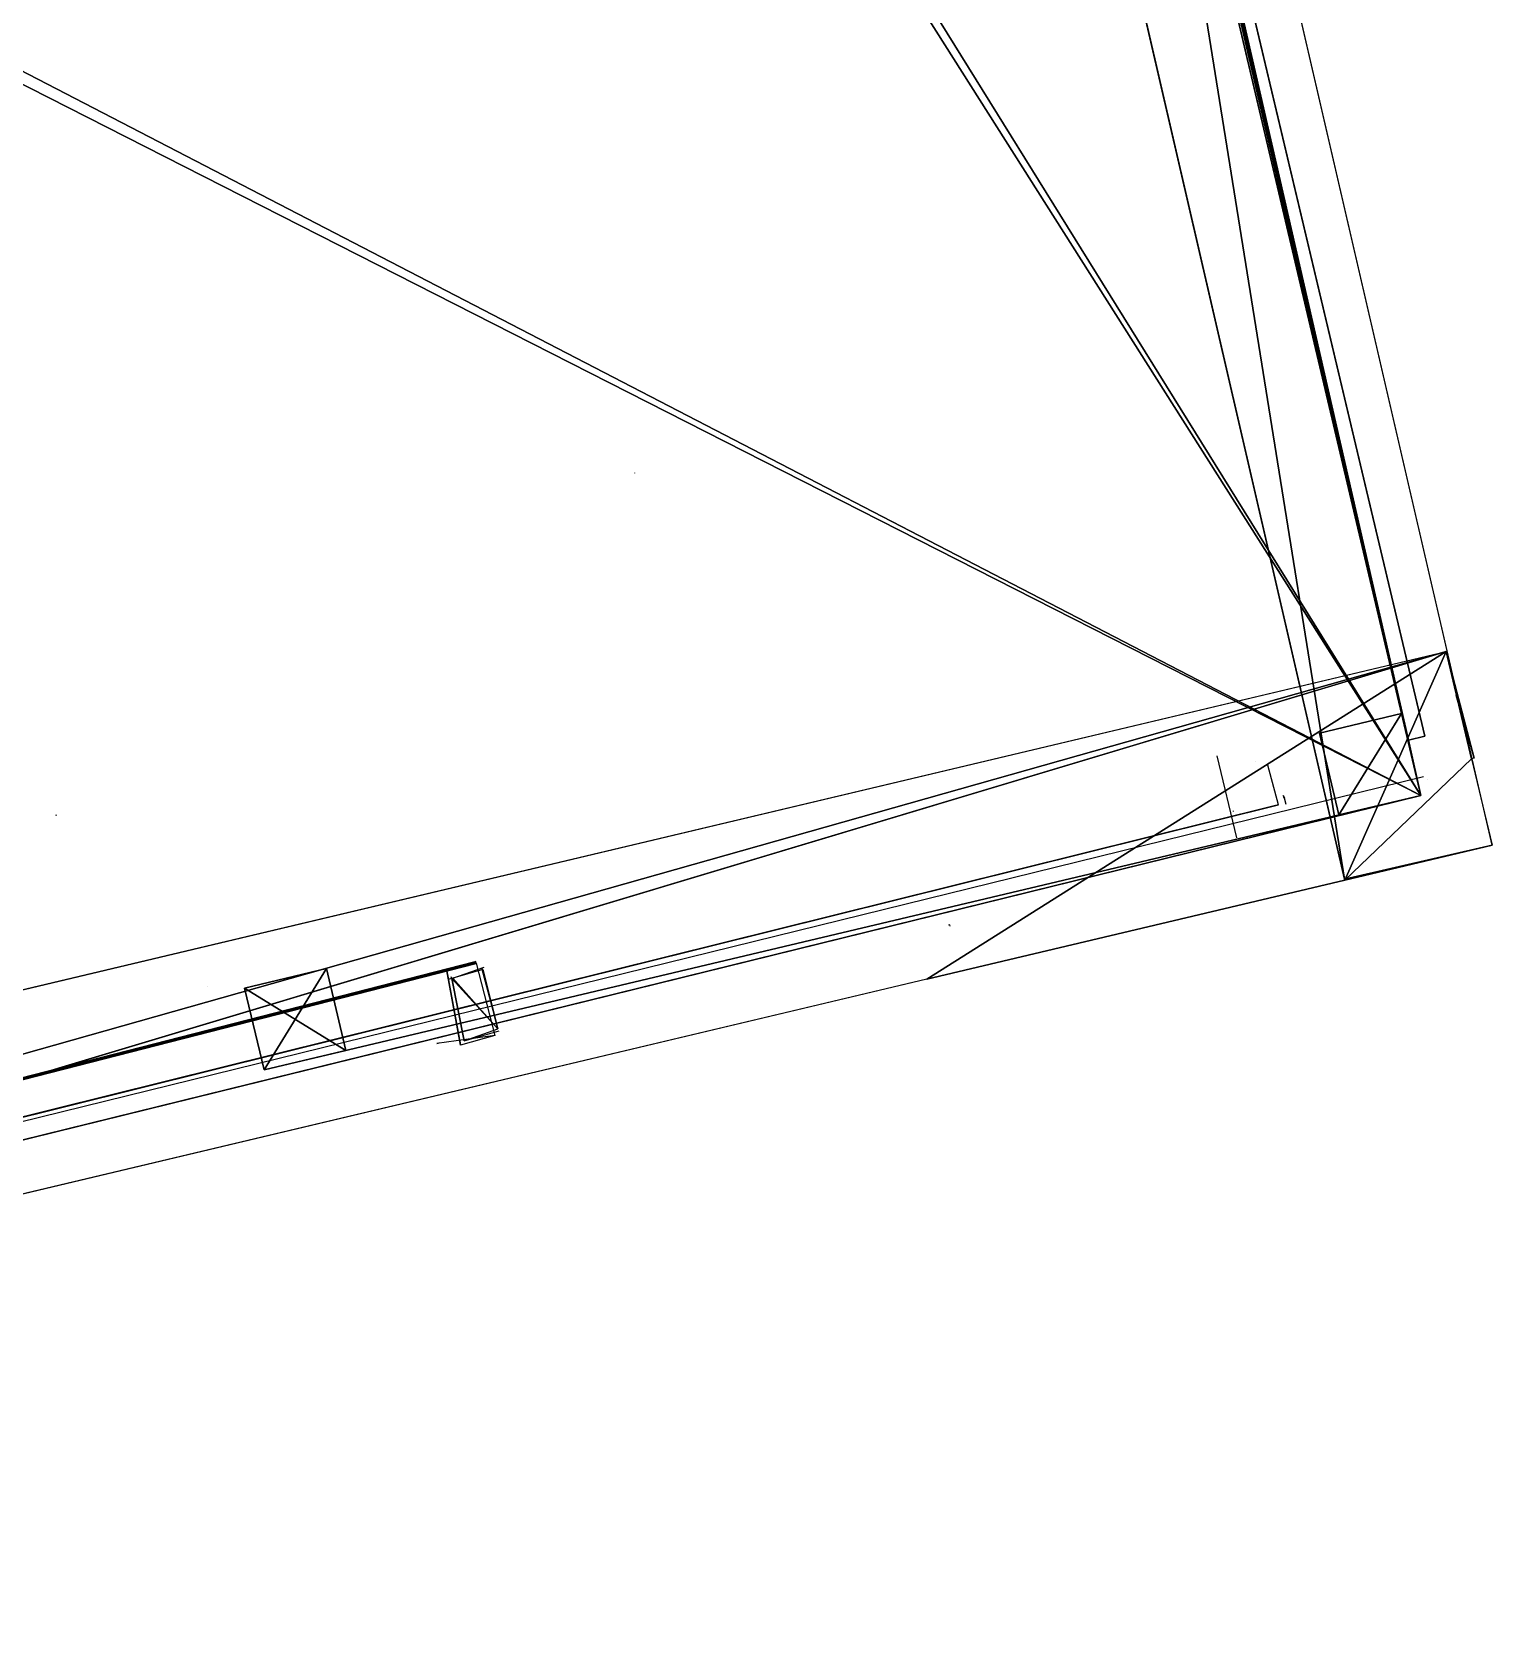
# Model space of a CAD drawing. Extents: x -324 to 583, y -546 to 160.
# Drawn here: x 394.4 to 523.9, y -516.1 to -374.5 of the extents above; entities that cross this region are included whole.
import ezdxf

# ---------------------------------------------------------------- set-up
doc = ezdxf.new("R2010")
doc.units = 0
doc.header["$MEASUREMENT"] = 0
doc.layers.get('0').update_dxf_attribs({"color": 13, "linetype": 'CONTINUOUS'})

# ---------------------------------------------------------------- blocks, each defined once
blk = doc.blocks.new('POST')
at = {"color": 17}
for p, q in [((0.37, 31.72), (0.37, 24.25)), ((7.84, 31.72), (0.37, 31.72)), ((0.37, 31.72, 122.9), (0.37, 24.25, 122.9)), ((7.84, 31.72, 122.9), (0.37, 31.72, 122.9)), ((7.84, 31.72), (0.37, 31.72)), ((0.37, 31.72), (0.37, 31.72, 122.9)), ((7.84, 31.72, 122.9), (0.37, 31.72, 122.9)), ((0.37, 31.72), (0.37, 24.25)), ((0.37, 31.72, 122.9), (0.37, 24.25, 122.9)), ((0.37, 31.72), (0.37, 31.72, 122.9)), ((7.84, 31.72), (7.84, 24.25)), ((7.84, 31.72, 122.9), (7.84, 24.25, 122.9)), ((7.84, 31.72), (7.84, 24.25)), ((7.84, 31.72), (7.84, 31.72, 122.9)), ((7.84, 31.72, 122.9), (7.84, 24.25, 122.9)), ((7.84, 31.72), (7.84, 31.72, 122.9)), ((0.37, 24.25), (7.84, 24.25)), ((0.37, 24.25, 122.9), (7.84, 24.25, 122.9)), ((0.37, 24.25), (7.84, 24.25)), ((0.37, 24.25, 122.9), (7.84, 24.25, 122.9)), ((0.37, 24.25), (0.37, 24.25, 122.9)), ((0.37, 24.25), (0.37, 24.25, 122.9)), ((7.84, 24.25), (7.84, 24.25, 122.9)), ((7.84, 24.25), (7.84, 24.25, 122.9))]:
    blk.add_line(p, q, dxfattribs=at)
mesh = blk.add_polyface(dxfattribs=at)
corners = [(7.84, 31.72), (0.37, 24.25), (0.37, 31.72), (7.84, 24.25)]
mesh.append_faces([[corners[k] for k in face] for face in [(0, 1, 2), (1, 0, 3)]], dxfattribs={"vtx0": -1, "color": 17})
mesh = blk.add_polyface(dxfattribs=at)
corners = [(7.84, 24.25, 122.9), (0.37, 31.72, 122.9), (0.37, 24.25, 122.9), (7.84, 31.72, 122.9)]
mesh.append_faces([[corners[k] for k in face] for face in [(0, 1, 2), (1, 0, 3)]], dxfattribs={"vtx0": -1, "color": 17})
mesh = blk.add_polyface(dxfattribs=at)
corners = [(0.37, 31.72, 122.9), (7.84, 31.72), (0.37, 31.72), (7.84, 31.72, 122.9)]
mesh.append_faces([[corners[k] for k in face] for face in [(0, 1, 2), (1, 0, 3)]], dxfattribs={"vtx0": -1, "color": 17})
mesh = blk.add_polyface(dxfattribs=at)
corners = [(0.37, 31.72, 122.9), (0.37, 24.25), (0.37, 24.25, 122.9), (0.37, 31.72)]
mesh.append_faces([[corners[k] for k in face] for face in [(0, 1, 2), (1, 0, 3)]], dxfattribs={"vtx0": -1, "color": 17})
mesh = blk.add_polyface(dxfattribs=at)
corners = [(7.84, 31.72), (7.84, 24.25, 122.9), (7.84, 24.25), (7.84, 31.72, 122.9)]
mesh.append_faces([[corners[k] for k in face] for face in [(0, 1, 2), (1, 0, 3)]], dxfattribs={"vtx0": -1, "color": 17})
mesh = blk.add_polyface(dxfattribs=at)
corners = [(7.84, 24.25, 122.9), (0.37, 24.25), (7.84, 24.25), (0.37, 24.25, 122.9)]
mesh.append_faces([[corners[k] for k in face] for face in [(0, 1, 2), (1, 0, 3)]], dxfattribs={"vtx0": -1, "color": 17})

msp = doc.modelspace()

# ---------------------------------------------------------------- linework, layer by layer
at = {"color": 0}
for p, q in [((516.49, -437.27, -1.51), (473.35, -249.04, -1.51)), ((473.35, -249.04, -1.51), (517.96, -436.92, -1.51)), ((516.49, -437.27, -1.51), (473.35, -249.04, -1.51)), ((473.35, -249.04, 7.06), (517.61, -442.17, 7.06)), ((516.49, -437.27, -1.51), (473.35, -249.04, -1.51)), ((523.91, -446.56, 42.37), (479.65, -255.3, 43.41)), ((473.87, -256.59, 43.44), (517.61, -442.17, 43.44)), ((510.83, -449.59, 42.36), (466.57, -258.32, 43.41)), ((447.88, -413.57, 3.94), (447.89, -413.56, 4.23)), ((227.07, -498.93, 41.67), (519.84, -429.41, 42.37)), ((519.84, -429.41, 42.37), (231.14, -516.08, 41.67)), ((519.84, -429.41, 42.37), (231.14, -516.08, 41.67)), ((519.84, -429.41, 42.37), (473.79, -458.46, 42.34)), ((519.84, -429.41, 42.37), (473.79, -458.46, 42.34)), ((519.84, -429.41, 42.37), (522.1, -438.93, 42.37)), ((522.32, -438.87, 42.37), (519.84, -429.41, 42.37)), ((519.84, -429.41, 42.37), (522.1, -438.93, 42.37)), ((522.32, -438.87, 42.37), (520.74, -433.31, 42.36)), ((517.61, -442.17, -79.97), (515.89, -434.9, -79.97)), ((517.61, -442.17, 38.05), (515.89, -434.9, 38.05)), ((517.61, -442.17, 38.05), (515.89, -434.9, 38.05)), ((517.61, -442.17, -79.97), (515.89, -434.9, -79.97)), ((517.96, -436.92, -1.51), (516.49, -437.27, -1.51)), ((517.61, -442.17, -1.51), (516.49, -437.27, -1.51)), ((517.61, -442.17, -1.51), (516.49, -437.27, -1.51)), ((522.32, -438.87, 42.37), (522.1, -438.93, 42.37)), ((522.1, -438.93, 42.37), (523.91, -446.56, 42.37)), ((502.97, -439.12, 2.53), (502.97, -439.12, 2.53)), ((504.97, -442.98, 38.21), (504.04, -439.48, 38.21)), ((516.98, -439.59, 2.82), (517.12, -440.2, 2.59)), ((517.84, -440.49, 8.11), (517.84, -440.49, -7.84)), ((518.23, -440.75, -47.57), (518.23, -440.75, -47.21)), ((517.61, -442.17, -1.51), (234.06, -512.01, -1.51)), ((234.06, -512.01, 8.57), (517.61, -442.17, 8.57)), ((517.61, -442.17, -1.51), (234.06, -512.01, -1.51)), ((504.6, -443.09, 41.67), (235.03, -510.12, 41.67)), ((504.6, -443.09, 41.67), (235.03, -510.12, 41.67)), ((504.97, -442.98, 38.21), (235.11, -510.08, 38.21)), ((504.6, -443.09, 41.67), (235.11, -510.08, 38.21)), ((504.6, -443.09, 41.67), (235.11, -510.08, 38.21)), ((415.01, -466.5, 38.05), (517.61, -442.17, 38.05)), ((517.61, -442.17, 41.91), (415.01, -466.5, 41.91)), ((504.6, -443.09, 41.67), (504.97, -442.98, 38.21)), ((505.4, -442.17, 42.47), (505.5, -442.36, 42.77)), ((505.4, -442.17, 42.47), (505.46, -442.37, 42.47)), ((505.46, -442.37, 42.47), (505.5, -442.36, 42.77)), ((505.46, -442.37, 42.47), (505.5, -442.36, 42.77)), ((505.46, -442.37, 42.47), (505.47, -442.38, 42.47)), ((505.5, -442.36, 42.77), (505.47, -442.38, 42.47)), ((505.47, -442.38, 42.47), (505.63, -442.94, 42.47)), ((517.61, -442.17, -1.51), (510.34, -443.89, -1.51)), ((517.61, -442.17, -1.51), (510.34, -443.89, -1.51)), ((517.61, -442.17, 41.91), (517.61, -442.17, 38.05)), ((517.61, -442.17, 42.93), (517.61, -442.17, 41.91)), ((517.61, -442.17, 8.57), (517.61, -442.17, 7.06)), ((517.61, -442.17, 7.06), (517.61, -442.17, -1.51)), ((517.61, -442.17, 7.06), (517.61, -442.17, -1.51)), ((517.61, -442.17, 7.06), (517.61, -442.17, -1.51)), ((517.61, -442.17, 8.57), (517.61, -442.17, 7.06)), ((517.61, -442.17, 41.91), (517.61, -442.17, 38.05)), ((517.61, -442.17, 42.93), (517.61, -442.17, 41.91)), ((517.61, -442.17, 8.57), (517.61, -442.17, 7.06)), ((517.61, -442.17, 7.06), (517.61, -442.17, -1.51)), ((517.61, -442.17, 41.91), (517.61, -442.17, 38.05)), ((517.61, -442.17, 43.44), (517.61, -442.17, 42.93)), ((517.61, -442.17, 42.93), (517.61, -442.17, 41.91)), ((517.61, -442.17, 41.91), (517.61, -442.17, 38.05)), ((396.55, -443.9, 9.41), (396.62, -443.88, 9.41)), ((396.55, -443.9, 2.12), (396.55, -443.9, 2.08)), ((500.94, -443.52, 7.87), (500.95, -443.6, 7.87)), ((510.83, -449.59, 42.36), (523.91, -446.56, 42.37)), ((510.83, -449.59, 42.36), (523.91, -446.56, 42.37)), ((510.85, -449.66, 42.36), (523.91, -446.56, 42.37)), ((510.85, -449.66, 42.36), (523.91, -446.56, 42.37)), ((473.79, -458.46, 42.34), (510.85, -449.66, 42.36)), ((510.85, -449.66, 42.36), (510.83, -449.59, 42.36)), ((475.83, -453.64, 41.02), (475.72, -453.67, 41.02)), ((475.86, -453.74, 40.99), (475.83, -453.64, 41.02)), ((426.56, -458.75, 38.37), (433.7, -456.92, 38.34)), ((433.7, -456.92, 38.34), (426.56, -458.75, 38.37)), ((426.56, -458.75, 38.37), (433.7, -456.92, 38.34)), ((433.7, -456.92, 38.34), (426.56, -458.75, 38.37)), ((433.7, -456.92, 38.34), (426.56, -458.75, 38.37)), ((433.7, -456.92, 38.35), (426.56, -458.75, 38.37)), ((433.7, -456.92, 38.34), (426.56, -458.75, 38.37)), ((433.7, -456.92, 38.35), (426.56, -458.75, 38.37)), ((433.7, -456.92, 38.35), (426.56, -458.75, 38.37)), ((433.7, -456.92, 38.35), (426.56, -458.75, 38.37)), ((433.7, -456.92, 38.35), (426.56, -458.75, 38.37)), ((433.7, -456.92, 38.35), (426.56, -458.75, 38.37)), ((433.7, -456.92, 38.35), (426.56, -458.75, 38.37)), ((432.89, -457.17, 39.41), (431.18, -457.61, 39.42)), ((433.77, -457.06, 41.83), (431.21, -457.71, 41.84)), ((431.65, -458.38, 41.91), (434.54, -457.4, 41.91)), ((433.8, -456.94, 39.41), (432.89, -457.17, 39.41)), ((433.77, -457.06, 41.83), (432.89, -457.17, 39.41)), ((433.77, -457.06, 41.83), (432.89, -457.17, 39.41)), ((433.79, -456.9, 38.34), (433.7, -456.92, 38.34)), ((433.7, -456.92, 38.34), (433.79, -456.9, 38.34)), ((433.79, -456.9, 38.34), (433.7, -456.92, 38.34)), ((433.79, -456.9, 38.35), (433.7, -456.92, 38.34)), ((433.79, -456.9, 38.35), (433.7, -456.92, 38.35)), ((433.79, -456.9, 38.35), (433.7, -456.92, 38.35)), ((433.79, -456.9, 38.35), (433.7, -456.92, 38.35)), ((433.79, -456.91, 38.59), (433.7, -456.92, 38.35)), ((433.79, -456.91, 38.59), (433.7, -456.92, 38.35)), ((433.7, -456.92, 38.34), (433.7, -456.92, 38.34)), ((433.7, -456.92, 38.34), (433.7, -456.92, 38.34)), ((433.7, -456.92, 38.35), (433.7, -456.92, 38.34)), ((433.7, -456.92, 38.35), (433.7, -456.92, 38.34)), ((433.7, -456.92, 38.35), (433.7, -456.92, 38.35)), ((433.7, -456.92, 38.35), (433.7, -456.92, 38.35)), ((433.83, -457.04, 41.83), (433.77, -457.06, 41.83)), ((433.83, -457.04, 41.83), (433.77, -457.06, 41.83)), ((433.83, -457.04, 41.83), (433.77, -457.06, 41.83)), ((433.83, -457.05, 41.99), (433.77, -457.06, 41.83)), ((433.83, -457.05, 41.99), (433.77, -457.06, 41.83)), ((433.79, -456.9, 38.34), (433.79, -456.9, 38.34)), ((433.79, -456.9, 38.35), (433.79, -456.9, 38.34)), ((433.79, -456.9, 38.35), (433.79, -456.9, 38.35)), ((433.79, -456.91, 38.59), (433.79, -456.9, 38.35)), ((433.8, -456.94, 39.41), (433.79, -456.91, 38.59)), ((433.83, -457.04, 41.83), (433.8, -456.94, 39.41)), ((433.83, -457.04, 41.83), (433.8, -456.94, 39.41)), ((433.83, -457.04, 41.83), (435.47, -463.44, 41.56)), ((433.83, -457.05, 41.99), (433.83, -457.04, 41.83)), ((473.79, -458.46, 42.34), (231.14, -516.08, 41.67)), ((426.85, -458.78, 42.09), (426.56, -458.75, 38.37)), ((431.18, -457.61, 39.42), (431.21, -457.71, 41.84)), ((431.21, -457.71, 41.84), (432.43, -464.29, 41.57)), ((432.43, -464.31, 41.91), (431.21, -457.71, 41.84)), ((431.64, -458.38, 41.91), (431.33, -458.47, 41.92)), ((431.65, -458.38, 41.91), (431.61, -458.24, 38.56)), ((431.65, -458.38, 41.91), (431.64, -458.38, 41.91)), ((431.65, -458.39, 42.21), (431.64, -458.38, 41.91)), ((431.76, -458.35, 41.91), (431.65, -458.39, 42.21)), ((431.76, -458.35, 41.91), (431.65, -458.38, 41.91)), ((431.76, -458.35, 41.91), (431.65, -458.38, 41.91)), ((431.65, -458.38, 41.91), (431.65, -458.39, 42.05)), ((431.65, -458.38, 41.91), (431.65, -458.39, 42.05)), ((432.75, -463.91, 41.82), (431.65, -458.38, 41.91)), ((432.75, -463.91, 41.82), (431.65, -458.38, 41.91)), ((431.65, -458.38, 41.91), (431.65, -458.39, 42.05)), ((431.65, -458.39, 42.05), (431.65, -458.39, 42.21)), ((431.65, -458.39, 42.05), (431.65, -458.39, 42.21)), ((434.4, -457.6, 41.91), (431.76, -458.35, 41.91)), ((434.3, -457.46, 41.9), (435.75, -462.87, 41.68)), ((434.4, -457.6, 41.91), (435.75, -462.87, 41.68)), ((409.96, -459.13, 1.16), (409.96, -459.13, 1.16)), ((432.75, -463.91, 41.82), (435.75, -462.87, 41.68)), ((432.75, -463.91, 41.82), (435.85, -463.03, 41.81)), ((435.47, -463.44, 41.56), (430.32, -464.16, 41.56)), ((430.32, -464.16, -80.99), (430.44, -464.13, -80.99)), ((430.44, -464.13, -48.94), (430.32, -464.16, -48.93)), ((430.44, -464.13, -81.24), (430.44, -464.13, -80.99)), ((435.47, -463.44, 41.56), (432.43, -464.31, 41.91)), ((432.43, -464.29, 41.57), (432.43, -464.31, 41.91)), ((415.01, -466.5, 41.91), (415.01, -466.5, 38.05))]:
    msp.add_line(p, q, dxfattribs=at)
at = {"color": 17}
for p, q in [((517.61, -442.17, 38.05), (472.15, -249.32, 38.05)), ((515.89, -434.9, -79.97), (508.62, -436.63, -79.97)), ((515.89, -434.9, -79.97), (508.62, -436.63, -79.97)), ((515.89, -434.9, 42.93), (508.62, -436.63, 42.93)), ((515.89, -434.9, 42.93), (508.62, -436.63, 42.93)), ((515.89, -434.9, 38.05), (515.89, -434.9, 42.93)), ((515.89, -434.9, -79.97), (515.89, -434.9, 38.05)), ((515.89, -434.9, 38.05), (515.89, -434.9, 42.93)), ((517.61, -442.17, 42.93), (515.89, -434.9, 42.93)), ((517.61, -442.17, 42.93), (515.89, -434.9, 42.93)), ((515.89, -434.9, -79.97), (515.89, -434.9, 38.05)), ((508.62, -436.63, -79.97), (510.34, -443.89, -79.97)), ((508.62, -436.63, -79.97), (510.34, -443.89, -79.97)), ((508.62, -436.63, 42.93), (510.34, -443.89, 42.93)), ((508.62, -436.63, -79.97), (508.62, -436.63, 42.93)), ((508.62, -436.63, -79.97), (508.62, -436.63, 42.93)), ((508.62, -436.63, 42.93), (510.34, -443.89, 42.93)), ((499.52, -438.64, 43.38), (501.24, -445.91, 43.38)), ((235.2, -509.99, 8.11), (517.84, -440.49, 8.11)), ((246.97, -507.14, 41.67), (504.6, -443.09, 41.67)), ((517.61, -442.17, -79.97), (510.34, -443.89, -79.97)), ((517.61, -442.17, -79.97), (510.34, -443.89, -79.97)), ((517.61, -442.17, 42.93), (510.34, -443.89, 42.93)), ((517.61, -442.17, 42.93), (510.34, -443.89, 42.93)), ((517.61, -442.17, -79.97), (517.61, -442.17, -1.51)), ((517.61, -442.17, 8.57), (517.61, -442.17, 38.05)), ((517.61, -442.17, -79.97), (517.61, -442.17, -1.51)), ((517.61, -442.17, 8.57), (517.61, -442.17, 38.05)), ((510.34, -443.89, -79.97), (510.34, -443.89, -1.51)), ((510.34, -443.89, -1.51), (510.34, -443.89, 42.93)), ((510.34, -443.89, -79.97), (510.34, -443.89, -1.51)), ((510.34, -443.89, -1.51), (510.34, -443.89, 42.93)), ((382.71, -470.14, 42.21), (433.83, -457.05, 41.99)), ((426.56, -458.75, 38.37), (382.67, -469.99, 38.56)), ((435.75, -462.87, 41.68), (431.65, -458.38, 41.91)), ((435.75, -462.87, 41.68), (431.65, -458.38, 41.91)), ((432.75, -463.91, 41.82), (431.65, -458.39, 42.05))]:
    msp.add_line(p, q, dxfattribs=at)

# ---------------------------------------------------------------- block references
at = {"color": 0, "rotation": 283.3580773241658}
msp.add_blockref('POST', (389.6, -464.48, -80.99), dxfattribs=at)

# ---------------------------------------------------------------- meshes
at = {"color": 55}
mesh = msp.add_polyface(dxfattribs=at)
corners = [(232.34, -504.74, -1.51), (216.97, -435.44, -1.51), (215.94, -435.68, -1.51), (219.26, -434.9, -1.51), (207.38, -384.88, -1.51), (334.18, -348.88, -1.51), (206.05, -379.31, -1.51), (218.56, -431.98, -1.51), (234.06, -512.01, -1.51), (517.61, -442.17, -1.51), (336.46, -348.34, -1.51), (388.06, -237.92, -1.51), (390.34, -237.38, -1.51), (442.15, -118.17, -1.51), (437.05, -96.18, -1.51), (442.07, -117.32, -1.51), (446.89, -138.13, -1.51), (461.3, -198.79, -1.51), (466.18, -219.37, -1.51), (466.29, -219.34, -1.51), (473.35, -249.04, -1.51), (516.49, -437.27, -1.51), (286.87, -139.48, -1.51), (338.82, -119.5, -1.51), (285.15, -132.25, -1.51), (294.88, -173.24, -1.51), (368.55, -155.75, -1.51), (370.9, -155.48, -1.51), (371.91, -159.75, -1.51), (376.07, -177.28, -1.51), (385.46, -216.8, -1.51), (389.65, -234.46, -1.51), (335.77, -345.42, -1.51), (314.4, -255.41, -1.51)]
mesh.append_faces([[corners[k] for k in face] for face in [(0, 1, 2), (4, 5, 6), (14, 13, 15), (20, 9, 21), (22, 23, 24), (32, 11, 33)]], dxfattribs={"vtx0": -1, "color": 55})
mesh.append_faces([[corners[k] for k in face] for face in [(1, 0, 3), (5, 9, 10), (11, 9, 12), (13, 9, 16), (16, 9, 17), (17, 9, 18), (18, 9, 19), (19, 9, 20), (23, 26, 14)]], dxfattribs={"vtx0": -1, "vtx1": -1, "color": 55})
mesh.append_faces([[corners[k] for k in face] for face in [(5, 3, 0), (10, 9, 11), (12, 9, 13), (12, 13, 14)]], dxfattribs={"vtx0": -1, "vtx1": -1, "vtx2": -1, "color": 55})
mesh.append_faces([[corners[k] for k in face] for face in [(5, 4, 7), (5, 7, 3), (5, 0, 8), (5, 8, 9), (23, 22, 25), (23, 25, 26), (14, 26, 27), (14, 27, 28), (14, 28, 29), (14, 29, 30), (14, 30, 31), (14, 31, 12), (11, 32, 10)]], dxfattribs={"vtx0": -1, "vtx2": -1, "color": 55})
at = {"color": 0}
mesh = msp.add_polyface(dxfattribs=at)
corners = [(517.96, -436.92, -1.51), (473.35, -249.04, -1.51), (516.49, -437.27, -1.51)]
mesh.append_faces([[corners[k] for k in face] for face in [(0, 1, 2)]], dxfattribs={"color": 0})
at = {"color": 17}
mesh = msp.add_polyface(dxfattribs=at)
corners = [(516.49, -437.27, -1.51), (517.61, -442.17, 7.06), (517.61, -442.17, -1.51), (473.35, -249.04, 7.06), (473.35, -249.04, -1.51)]
mesh.append_faces([[corners[k] for k in face] for face in [(0, 1, 2), (3, 0, 4)]], dxfattribs={"vtx0": -1, "color": 17})
mesh.append_faces([[corners[k] for k in face] for face in [(1, 0, 3)]], dxfattribs={"vtx0": -1, "vtx1": -1, "color": 17})
mesh = msp.add_polyface(dxfattribs=at)
corners = [(473.87, -256.59, 43.44), (517.61, -442.17, 43.44), (517.61, -442.17, 42.93), (472.15, -249.32, 38.05), (517.61, -442.17, 41.91), (517.61, -442.17, 38.05), (472.15, -249.32, 43.43), (472.15, -249.32, 43.44)]
mesh.append_faces([[corners[k] for k in face] for face in [(3, 4, 5)]], dxfattribs={"vtx0": -1, "color": 17})
mesh.append_faces([[corners[k] for k in face] for face in [(4, 3, 2)]], dxfattribs={"vtx0": -1, "vtx1": -1, "color": 17})
mesh.append_faces([[corners[k] for k in face] for face in [(2, 3, 0)]], dxfattribs={"vtx0": -1, "vtx1": -1, "vtx2": -1, "color": 17})
mesh.append_faces([[corners[k] for k in face] for face in [(0, 3, 6)]], dxfattribs={"vtx0": -1, "vtx2": -1, "color": 17})
mesh.append_faces([[corners[k] for k in face] for face in [(7, 0, 6)]], dxfattribs={"vtx1": -1, "color": 17})
mesh.append_faces([[corners[k] for k in face] for face in [(0, 1, 2)]], dxfattribs={"vtx2": -1, "color": 17})
mesh = msp.add_polyface(dxfattribs=at)
corners = [(510.83, -449.59, 42.36), (466.61, -258.31, 43.41), (466.57, -258.32, 43.41), (479.65, -255.3, 43.41), (523.91, -446.56, 42.37)]
mesh.append_faces([[corners[k] for k in face] for face in [(0, 1, 2), (3, 0, 4)]], dxfattribs={"vtx0": -1, "color": 17})
mesh.append_faces([[corners[k] for k in face] for face in [(1, 0, 3)]], dxfattribs={"vtx0": -1, "vtx1": -1, "color": 17})
at = {"color": 0}
mesh = msp.add_polyface(dxfattribs=at)
corners = [(519.84, -429.41, 42.37), (230.02, -511.37, 41.67), (227.07, -498.93, 41.67), (231.14, -516.08, 41.67)]
mesh.append_faces([[corners[k] for k in face] for face in [(0, 1, 2), (1, 0, 3)]], dxfattribs={"vtx0": -1, "color": 0})
mesh = msp.add_polyface(dxfattribs=at)
corners = [(519.84, -429.41, 42.37), (473.79, -458.46, 42.34), (231.14, -516.08, 41.67)]
mesh.append_faces([[corners[k] for k in face] for face in [(0, 1, 2)]], dxfattribs={"color": 0})
mesh = msp.add_polyface(dxfattribs=at)
corners = [(519.84, -429.41, 42.37), (510.85, -449.66, 42.36), (473.79, -458.46, 42.34), (522.1, -438.93, 42.37), (523.91, -446.56, 42.37)]
mesh.append_faces([[corners[k] for k in face] for face in [(0, 1, 2), (1, 3, 4)]], dxfattribs={"vtx0": -1, "color": 0})
mesh.append_faces([[corners[k] for k in face] for face in [(1, 0, 3)]], dxfattribs={"vtx0": -1, "vtx2": -1, "color": 0})
mesh = msp.add_polyface(dxfattribs=at)
corners = [(522.32, -438.87, 42.37), (522.1, -438.93, 42.37), (519.84, -429.41, 42.37)]
mesh.append_faces([[corners[k] for k in face] for face in [(0, 1, 2)]], dxfattribs={"color": 0})
at = {"color": 17}
mesh = msp.add_polyface(dxfattribs=at)
corners = [(515.89, -434.9, -79.97), (510.34, -443.89, -79.97), (508.62, -436.63, -79.97), (517.61, -442.17, -79.97)]
mesh.append_faces([[corners[k] for k in face] for face in [(0, 1, 2), (1, 0, 3)]], dxfattribs={"vtx0": -1, "color": 17})
mesh = msp.add_polyface(dxfattribs=at)
corners = [(508.62, -436.63, 42.93), (515.89, -434.9, -79.97), (508.62, -436.63, -79.97), (515.89, -434.9, 38.05), (515.89, -434.9, 42.93)]
mesh.append_faces([[corners[k] for k in face] for face in [(0, 1, 2), (3, 0, 4)]], dxfattribs={"vtx0": -1, "color": 17})
mesh.append_faces([[corners[k] for k in face] for face in [(1, 0, 3)]], dxfattribs={"vtx0": -1, "vtx1": -1, "color": 17})
mesh = msp.add_polyface(dxfattribs=at)
corners = [(510.34, -443.89, 42.93), (515.89, -434.9, 42.93), (508.62, -436.63, 42.93), (517.61, -442.17, 42.93)]
mesh.append_faces([[corners[k] for k in face] for face in [(0, 1, 2), (1, 0, 3)]], dxfattribs={"vtx0": -1, "color": 17})
mesh = msp.add_polyface(dxfattribs=at)
corners = [(515.89, -434.9, 38.05), (517.61, -442.17, 41.91), (517.61, -442.17, 38.05), (517.61, -442.17, 42.93), (515.89, -434.9, 42.93)]
mesh.append_faces([[corners[k] for k in face] for face in [(0, 1, 2), (3, 0, 4)]], dxfattribs={"vtx0": -1, "color": 17})
mesh.append_faces([[corners[k] for k in face] for face in [(1, 0, 3)]], dxfattribs={"vtx0": -1, "vtx1": -1, "color": 17})
mesh = msp.add_polyface(dxfattribs=at)
corners = [(515.89, -434.9, -79.97), (517.61, -442.17, -1.51), (517.61, -442.17, -79.97), (517.61, -442.17, 7.06), (517.61, -442.17, 8.57), (515.89, -434.9, 38.05), (517.61, -442.17, 38.05)]
mesh.append_faces([[corners[k] for k in face] for face in [(0, 1, 2), (4, 5, 6)]], dxfattribs={"vtx0": -1, "color": 17})
mesh.append_faces([[corners[k] for k in face] for face in [(1, 0, 3), (3, 0, 4), (5, 4, 0)]], dxfattribs={"vtx0": -1, "vtx1": -1, "color": 17})
mesh = msp.add_polyface(dxfattribs=at)
corners = [(510.34, -443.89, 42.93), (510.34, -443.89, -79.97), (510.34, -443.89, -1.51), (508.62, -436.63, 42.93), (508.62, -436.63, -79.97)]
mesh.append_faces([[corners[k] for k in face] for face in [(0, 1, 2), (1, 3, 4)]], dxfattribs={"vtx0": -1, "color": 17})
mesh.append_faces([[corners[k] for k in face] for face in [(1, 0, 3)]], dxfattribs={"vtx0": -1, "vtx2": -1, "color": 17})
mesh = msp.add_polyface(dxfattribs=at)
corners = [(517.61, -442.17, -1.51), (234.06, -512.01, 8.57), (234.06, -512.01, -1.51), (517.61, -442.17, 7.06), (517.61, -442.17, 8.57)]
mesh.append_faces([[corners[k] for k in face] for face in [(0, 1, 2), (1, 3, 4)]], dxfattribs={"vtx0": -1, "color": 17})
mesh.append_faces([[corners[k] for k in face] for face in [(1, 0, 3)]], dxfattribs={"vtx0": -1, "vtx2": -1, "color": 17})
mesh = msp.add_polyface(dxfattribs=at)
corners = [(504.6, -443.09, 41.67), (235.03, -510.12, 41.67), (246.97, -507.14, 41.67)]
mesh.append_faces([[corners[k] for k in face] for face in [(0, 1, 2)]], dxfattribs={"color": 17})
mesh = msp.add_polyface(dxfattribs=at)
corners = [(235.03, -510.12, 41.67), (235.11, -510.08, 38.21), (504.6, -443.09, 41.67)]
mesh.append_faces([[corners[k] for k in face] for face in [(0, 1, 2)]], dxfattribs={"color": 17})
mesh = msp.add_polyface(dxfattribs=at)
corners = [(504.6, -443.09, 41.67), (235.11, -510.08, 38.21), (504.97, -442.98, 38.21)]
mesh.append_faces([[corners[k] for k in face] for face in [(0, 1, 2)]], dxfattribs={"color": 17})
mesh = msp.add_polyface(dxfattribs=at)
corners = [(517.61, -442.17, 41.91), (415.01, -466.5, 38.05), (517.61, -442.17, 38.05), (415.01, -466.5, 41.91)]
mesh.append_faces([[corners[k] for k in face] for face in [(0, 1, 2), (1, 0, 3)]], dxfattribs={"vtx0": -1, "color": 17})
at = {"color": 0}
mesh = msp.add_polyface(dxfattribs=at)
corners = [(505.4, -442.17, 42.47), (505.46, -442.37, 42.47), (505.5, -442.36, 42.77)]
mesh.append_faces([[corners[k] for k in face] for face in [(0, 1, 2)]], dxfattribs={"color": 0})
mesh = msp.add_polyface(dxfattribs=at)
corners = [(505.5, -442.36, 42.77), (505.46, -442.37, 42.47), (505.47, -442.38, 42.47)]
mesh.append_faces([[corners[k] for k in face] for face in [(0, 1, 2)]], dxfattribs={"color": 0})
at = {"color": 17}
mesh = msp.add_polyface(dxfattribs=at)
corners = [(517.61, -442.17, -1.51), (510.34, -443.89, -79.97), (517.61, -442.17, -79.97), (510.34, -443.89, -1.51)]
mesh.append_faces([[corners[k] for k in face] for face in [(0, 1, 2), (1, 0, 3)]], dxfattribs={"vtx0": -1, "color": 17})
mesh = msp.add_polyface(dxfattribs=at)
corners = [(517.61, -442.17, 7.06), (510.34, -443.89, -1.51), (517.61, -442.17, -1.51), (510.34, -443.89, 42.93), (517.61, -442.17, 8.57), (517.61, -442.17, 38.05), (517.61, -442.17, 41.91), (517.61, -442.17, 42.93)]
mesh.append_faces([[corners[k] for k in face] for face in [(0, 1, 2), (3, 6, 7)]], dxfattribs={"vtx0": -1, "color": 17})
mesh.append_faces([[corners[k] for k in face] for face in [(1, 0, 3)]], dxfattribs={"vtx0": -1, "vtx1": -1, "color": 17})
mesh.append_faces([[corners[k] for k in face] for face in [(3, 0, 4), (3, 4, 5), (3, 5, 6)]], dxfattribs={"vtx0": -1, "vtx2": -1, "color": 17})
at = {"color": 0}
mesh = msp.add_polyface(dxfattribs=at)
corners = [(523.91, -446.56, 42.37), (510.83, -449.59, 42.36), (510.85, -449.66, 42.36)]
mesh.append_faces([[corners[k] for k in face] for face in [(0, 1, 2)]], dxfattribs={"color": 0})
at = {"color": 17}
mesh = msp.add_polyface(dxfattribs=at)
corners = [(426.56, -458.75, 38.37), (433.79, -456.91, 38.59), (433.7, -456.92, 38.35), (382.67, -469.99, 38.56), (382.71, -470.13, 41.91), (433.8, -456.94, 39.41), (433.83, -457.04, 41.83), (433.77, -457.06, 41.83), (433.83, -457.05, 41.99), (382.71, -470.13, 42.05), (382.71, -470.14, 42.21)]
mesh.append_faces([[corners[k] for k in face] for face in [(0, 1, 2), (8, 9, 10)]], dxfattribs={"vtx0": -1, "color": 17})
mesh.append_faces([[corners[k] for k in face] for face in [(1, 4, 5), (5, 4, 6), (6, 4, 7), (7, 4, 8)]], dxfattribs={"vtx0": -1, "vtx1": -1, "color": 17})
mesh.append_faces([[corners[k] for k in face] for face in [(1, 0, 3), (1, 3, 4), (8, 4, 9)]], dxfattribs={"vtx0": -1, "vtx2": -1, "color": 17})
at = {"color": 0}
mesh = msp.add_polyface(dxfattribs=at)
corners = [(426.56, -458.75, 38.37), (433.7, -456.92, 38.34), (433.7, -456.92, 38.34)]
mesh.append_faces([[corners[k] for k in face] for face in [(0, 1, 2)]], dxfattribs={"color": 0})
at = {"color": 17}
mesh = msp.add_polyface(dxfattribs=at)
corners = [(426.56, -458.75, 38.37), (433.7, -456.92, 38.34), (433.7, -456.92, 38.34)]
mesh.append_faces([[corners[k] for k in face] for face in [(0, 1, 2)]], dxfattribs={"color": 17})
mesh = msp.add_polyface(dxfattribs=at)
corners = [(426.56, -458.75, 38.37), (433.7, -456.92, 38.35), (433.7, -456.92, 38.34)]
mesh.append_faces([[corners[k] for k in face] for face in [(0, 1, 2)]], dxfattribs={"color": 17})
at = {"color": 0}
mesh = msp.add_polyface(dxfattribs=at)
corners = [(426.56, -458.75, 38.37), (433.7, -456.92, 38.34), (433.7, -456.92, 38.35)]
mesh.append_faces([[corners[k] for k in face] for face in [(0, 1, 2)]], dxfattribs={"color": 0})
at = {"color": 17}
mesh = msp.add_polyface(dxfattribs=at)
corners = [(426.56, -458.75, 38.37), (433.7, -456.92, 38.35), (433.7, -456.92, 38.35)]
mesh.append_faces([[corners[k] for k in face] for face in [(0, 1, 2)]], dxfattribs={"color": 17})
at = {"color": 0}
mesh = msp.add_polyface(dxfattribs=at)
corners = [(426.56, -458.75, 38.37), (433.7, -456.92, 38.35), (433.7, -456.92, 38.35)]
mesh.append_faces([[corners[k] for k in face] for face in [(0, 1, 2)]], dxfattribs={"color": 0})
mesh = msp.add_polyface(dxfattribs=at)
corners = [(431.18, -457.61, 39.42), (433.77, -457.06, 41.83), (432.89, -457.17, 39.41), (431.21, -457.71, 41.84)]
mesh.append_faces([[corners[k] for k in face] for face in [(0, 1, 2), (1, 0, 3)]], dxfattribs={"vtx0": -1, "color": 0})
mesh = msp.add_polyface(dxfattribs=at)
corners = [(432.89, -457.17, 39.41), (433.83, -457.04, 41.83), (433.8, -456.94, 39.41), (433.77, -457.06, 41.83)]
mesh.append_faces([[corners[k] for k in face] for face in [(0, 1, 2), (1, 0, 3)]], dxfattribs={"vtx0": -1, "color": 0})
mesh = msp.add_polyface(dxfattribs=at)
corners = [(433.79, -456.91, 38.59), (433.79, -456.9, 38.35), (433.7, -456.92, 38.35)]
mesh.append_faces([[corners[k] for k in face] for face in [(0, 1, 2)]], dxfattribs={"color": 0})
mesh = msp.add_polyface(dxfattribs=at)
corners = [(433.83, -457.05, 41.99), (433.83, -457.04, 41.83), (433.77, -457.06, 41.83)]
mesh.append_faces([[corners[k] for k in face] for face in [(0, 1, 2)]], dxfattribs={"color": 0})
mesh = msp.add_polyface(dxfattribs=at)
corners = [(431.21, -457.71, 41.84), (432.43, -464.29, 41.57), (432.43, -464.31, 41.91)]
mesh.append_faces([[corners[k] for k in face] for face in [(0, 1, 2)]], dxfattribs={"color": 0})
mesh = msp.add_polyface(dxfattribs=at)
corners = [(431.64, -458.38, 41.91), (431.65, -458.39, 42.05), (431.65, -458.38, 41.91), (431.65, -458.39, 42.21)]
mesh.append_faces([[corners[k] for k in face] for face in [(0, 1, 2), (1, 0, 3)]], dxfattribs={"vtx0": -1, "color": 0})
at = {"color": 17}
mesh = msp.add_polyface(dxfattribs=at)
corners = [(435.75, -462.87, 41.68), (431.76, -458.35, 41.91), (431.65, -458.38, 41.91), (434.4, -457.6, 41.91)]
mesh.append_faces([[corners[k] for k in face] for face in [(0, 1, 2), (1, 0, 3)]], dxfattribs={"vtx0": -1, "color": 17})
at = {"color": 0}
mesh = msp.add_polyface(dxfattribs=at)
corners = [(431.76, -458.35, 41.91), (431.65, -458.39, 42.05), (431.65, -458.39, 42.21), (431.65, -458.38, 41.91)]
mesh.append_faces([[corners[k] for k in face] for face in [(0, 1, 2), (1, 0, 3)]], dxfattribs={"vtx0": -1, "color": 0})
mesh = msp.add_polyface(dxfattribs=at)
corners = [(431.65, -458.38, 41.91), (431.65, -458.39, 42.05), (432.75, -463.91, 41.82)]
mesh.append_faces([[corners[k] for k in face] for face in [(0, 1, 2)]], dxfattribs={"color": 0})
at = {"color": 17}
mesh = msp.add_polyface(dxfattribs=at)
corners = [(435.75, -462.87, 41.68), (431.65, -458.38, 41.91), (432.75, -463.91, 41.82)]
mesh.append_faces([[corners[k] for k in face] for face in [(0, 1, 2)]], dxfattribs={"color": 17})

doc.saveas('drawing.dxf')
